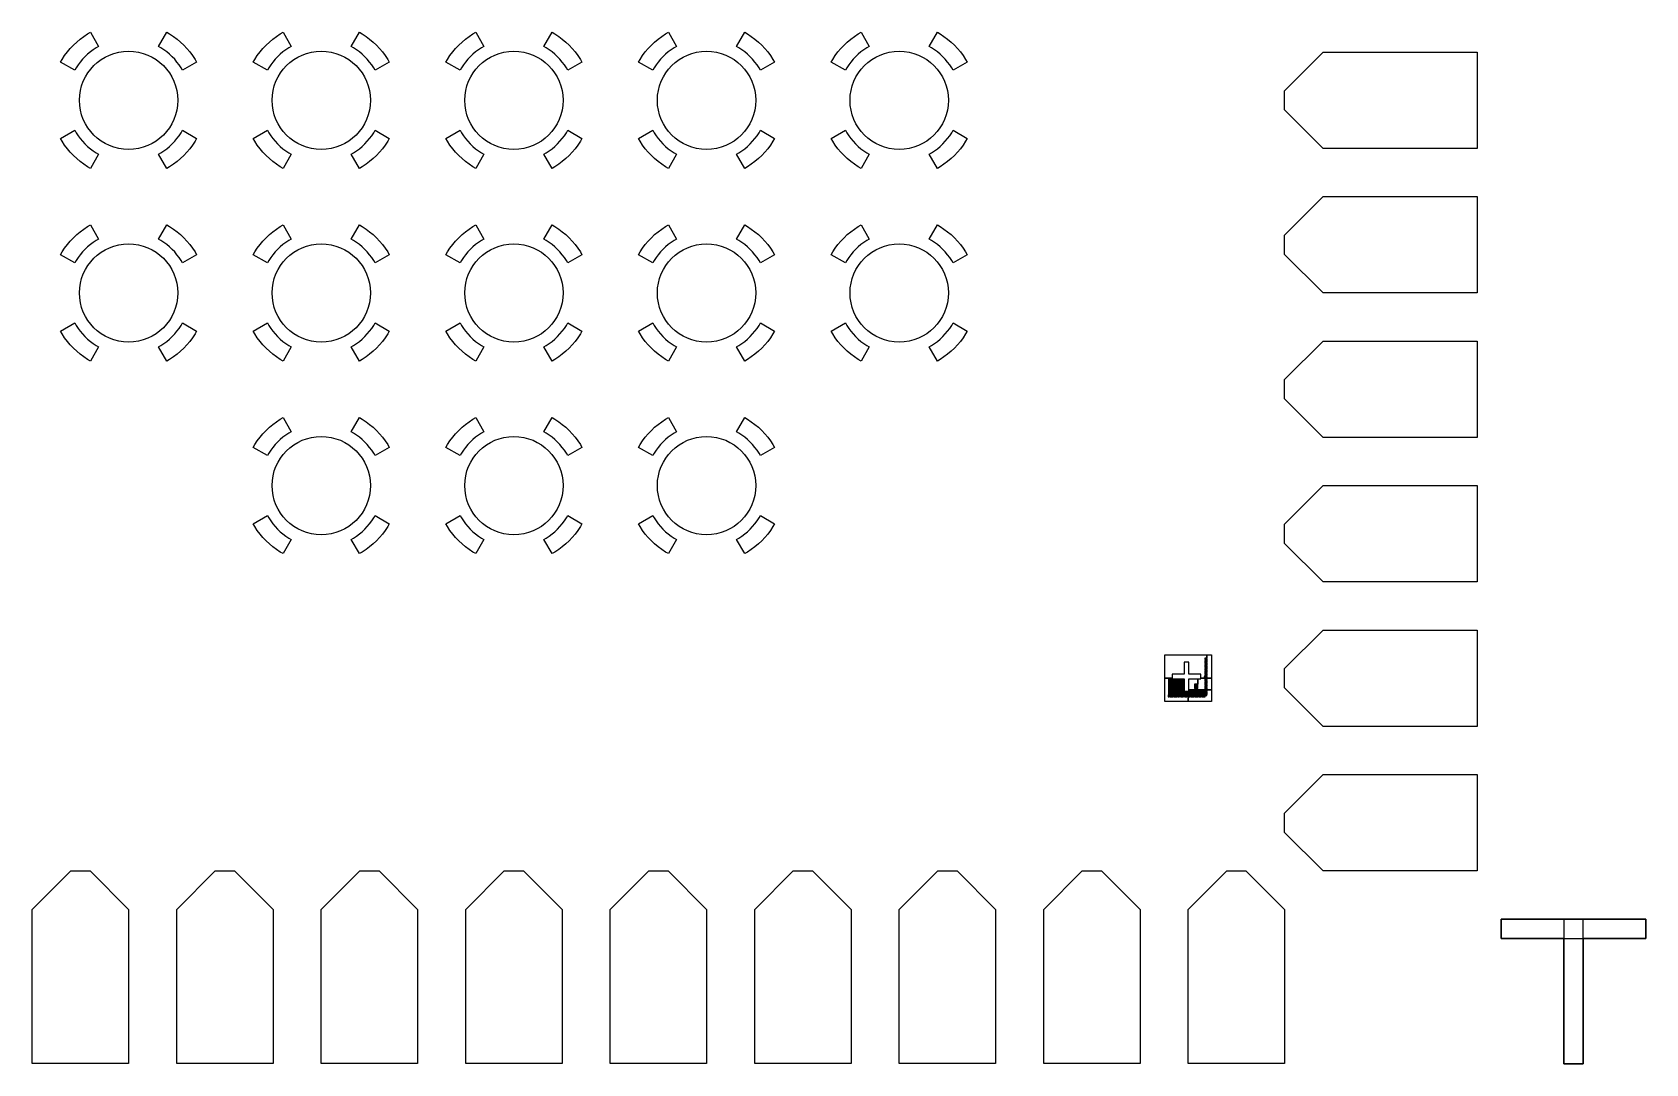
# Model space of a CAD drawing. Extents: x -17000 to 83000, y -61000 to 39000.
# Drawn here: x 28000 to 44750, y -32002 to -21294 of the extents above; entities that cross this region are included whole.
import ezdxf

# ---------------------------------------------------------------- set-up
doc = ezdxf.new("R2010")
doc.units = 0
doc.layers.add('Central Electrodes', color=2, linetype='CONTINUOUS')

# ---------------------------------------------------------------- blocks, each defined once
blk = doc.blocks.new('BIG_photolith_alignment1')
at = {"layer": 'Central Electrodes'}
for points in [[(-225, -17.5), (-225, 225), (210, 225), (210, 190), (190, 190), (190, 185), (210, 185), (210, 180.5), (190, 180.5), (190, 175.5), (210, 175.5), (210, 171), (190, 171), (190, 166), (210, 166), (210, 161.5), (190, 161.5), (190, 156.5), (210, 156.5), (210, 152), (190, 152), (190, 147), (210, 147), (210, 142.5), (190, 142.5), (190, 137.5), (210, 137.5), (210, 133), (190, 133), (190, 128), (210, 128), (210, 123.5), (190, 123.5), (190, 118.5), (210, 118.5), (210, 114), (190, 114), (190, 109), (210, 109), (210, 104.5), (190, 104.5), (190, 99.5), (210, 99.5), (210, 95), (190, 95), (190, 90), (210, 90), (210, 85.5), (190, 85.5), (190, 80.5), (210, 80.5), (210, 76), (190, 76), (190, 71), (210, 71), (210, 66.5), (190, 66.5), (190, 61.5), (210, 61.5), (210, 57), (190, 57), (190, 52), (210, 52), (210, 47.5), (190, 47.5), (190, 42.5), (210, 42.5), (210, 38), (190, 38), (190, 33), (210, 33), (210, 28.5), (190, 28.5), (190, 23.5), (210, 23.5), (210, 19), (190, 19), (190, 14), (210, 14), (210, 9.5), (190, 9.5), (190, 4.5), (210, 4.5), (210, 0), (185, 0), (185, -5), (210, -5), (210, -9.5), (190, -9.5), (190, -14.5), (210, -14.5), (210, 225), (260, 225), (260, -17.5), (150, -17.5), (150, 25), (25, 25), (25, 150), (-25, 150), (-25, 25), (-150, 25), (-150, -17.5)], [(-225, -260), (-225, -17.5), (-185, -17.5), (-185, -190), (-190, -190), (-190, -210), (-185, -210), (-185, -17.5), (-175.5, -17.5), (-175.5, -190), (-180.5, -190), (-180.5, -210), (-175.5, -210), (-175.5, -17.5), (-166, -17.5), (-166, -190), (-171, -190), (-171, -210), (-166, -210), (-166, -17.5), (-156.5, -17.5), (-156.5, -190), (-161.5, -190), (-161.5, -210), (-156.5, -210), (-156.5, -17.5), (-150, -17.5), (-150, -25), (-147, -25), (-147, -190), (-152, -190), (-152, -210), (-147, -210), (-147, -25), (-137.5, -25), (-137.5, -190), (-142.5, -190), (-142.5, -210), (-137.5, -210), (-137.5, -25), (-128, -25), (-128, -190), (-133, -190), (-133, -210), (-128, -210), (-128, -25), (-118.5, -25), (-118.5, -190), (-123.5, -190), (-123.5, -210), (-118.5, -210), (-118.5, -25), (-109, -25), (-109, -190), (-114, -190), (-114, -210), (-109, -210), (-109, -25), (-99.5, -25), (-99.5, -190), (-104.5, -190), (-104.5, -210), (-99.5, -210), (-99.5, -25), (-90, -25), (-90, -190), (-95, -190), (-95, -210), (-90, -210), (-90, -25), (-80.5, -25), (-80.5, -190), (-85.5, -190), (-85.5, -210), (-80.5, -210), (-80.5, -25), (-71, -25), (-71, -190), (-76, -190), (-76, -210), (-71, -210), (-71, -25), (-61.5, -25), (-61.5, -190), (-66.5, -190), (-66.5, -210), (-61.5, -210), (-61.5, -25), (-52, -25), (-52, -190), (-57, -190), (-57, -210), (-52, -210), (-52, -25), (-42.5, -25), (-42.5, -190), (-47.5, -190), (-47.5, -210), (-42.5, -210), (-42.5, -25), (-33, -25), (-33, -190), (-38, -190), (-38, -210), (-33, -210), (-33, -25), (-25, -25), (-25, -150), (-23.5, -150), (-23.5, -190), (-28.5, -190), (-28.5, -210), (-23.5, -210), (-23.5, -150), (-14, -150), (-14, -190), (-19, -190), (-19, -210), (-14, -210), (-14, -150), (-4.5, -150), (-4.5, -190), (-9.5, -190), (-9.5, -210), (-4.5, -210), (-4.5, -150), (5, -150), (5, -185), (0, -185), (0, -210), (5, -210), (5, -150), (14.5, -150), (14.5, -190), (9.5, -190), (9.5, -210), (14.5, -210), (14.5, -150), (17.5, -150), (17.5, -260)], [(17.5, -260), (17.5, -150), (24, -150), (24, -190), (19, -190), (19, -210), (24, -210), (24, -150), (25, -150), (25, -138.75), (33.5, -138.75), (33.5, -190), (28.5, -190), (28.5, -210), (33.5, -210), (33.5, -138.75), (43, -138.75), (43, -190), (38, -190), (38, -210), (43, -210), (43, -138.75), (52.5, -138.75), (52.5, -190), (47.5, -190), (47.5, -210), (52.5, -210), (52.5, -138.75), (62, -138.75), (62, -190), (57, -190), (57, -210), (62, -210), (62, -138.75), (71.5, -138.75), (71.5, -190), (66.5, -190), (66.5, -210), (71.5, -210), (71.5, -138.75), (81, -138.75), (81, -190), (76, -190), (76, -210), (81, -210), (81, -138.75), (90.5, -138.75), (90.5, -190), (85.5, -190), (85.5, -210), (90.5, -210), (90.5, -138.75), (100, -138.75), (100, -190), (95, -190), (95, -210), (100, -210), (100, -138.75), (109.5, -138.75), (109.5, -190), (104.5, -190), (104.5, -210), (109.5, -210), (109.5, -138.75), (119, -138.75), (119, -190), (114, -190), (114, -210), (119, -210), (119, -138.75), (128.5, -138.75), (128.5, -190), (123.5, -190), (123.5, -210), (128.5, -210), (128.5, -138.75), (138, -138.75), (138, -190), (133, -190), (133, -210), (138, -210), (138, -138.75), (147.5, -138.75), (147.5, -190), (142.5, -190), (142.5, -210), (147.5, -210), (147.5, -138.75), (157, -138.75), (157, -190), (152, -190), (152, -210), (157, -210), (157, -138.75), (166.5, -138.75), (166.5, -190), (161.5, -190), (161.5, -210), (166.5, -210), (166.5, -138.75), (176, -138.75), (176, -190), (171, -190), (171, -210), (176, -210), (176, -138.75), (185.5, -138.75), (185.5, -190), (180.5, -190), (180.5, -210), (185.5, -210), (185.5, -138.75), (210, -138.75), (210, -142.5), (190, -142.5), (190, -147.5), (210, -147.5), (210, -152), (190, -152), (190, -157), (210, -157), (210, -161.5), (190, -161.5), (190, -166.5), (210, -166.5), (210, -171), (190, -171), (190, -176), (210, -176), (210, -180.5), (190, -180.5), (190, -185.5), (210, -185.5), (210, -190), (190, -190), (190, -210), (195, -210), (195, -195), (210, -195), (210, -138.75), (260, -138.75), (260, -260)], [(25, -138.75), (25, -25), (117.5, -25), (117.5, -77.5), (82.5, -77.5), (82.5, -122.5), (117.5, -122.5), (117.5, -25), (150, -25), (150, -17.5), (210, -17.5), (210, -19), (190, -19), (190, -24), (210, -24), (210, -28.5), (190, -28.5), (190, -33.5), (210, -33.5), (210, -38), (190, -38), (190, -43), (210, -43), (210, -47.5), (190, -47.5), (190, -52.5), (210, -52.5), (210, -57), (190, -57), (190, -62), (210, -62), (210, -66.5), (190, -66.5), (190, -71.5), (210, -71.5), (210, -76), (190, -76), (190, -81), (210, -81), (210, -85.5), (190, -85.5), (190, -90.5), (210, -90.5), (210, -95), (190, -95), (190, -100), (210, -100), (210, -104.5), (190, -104.5), (190, -109.5), (210, -109.5), (210, -114), (190, -114), (190, -119), (210, -119), (210, -123.5), (190, -123.5), (190, -128.5), (210, -128.5), (210, -133), (190, -133), (190, -138), (210, -138), (210, -17.5), (260, -17.5), (260, -138.75)], [(92.5, -117.5), (87.5, -112.5), (87.5, -87.5), (92.5, -82.5), (107.5, -82.5), (112.5, -87.5), (112.5, -112.5), (107.5, -117.5), (92.5, -117.5), (92.5, -110), (95, -112.5), (105, -112.5), (107.5, -110), (107.5, -90), (105, -87.5), (95, -87.5), (92.5, -90)]]:
    blk.add_lwpolyline(points, close=True, dxfattribs=at)

msp = doc.modelspace()

# ---------------------------------------------------------------- linework, layer by layer
at = {"layer": 'Central Electrodes'}
for points in [[(28440.743, -21688.66), (28293.52, -21603.66), (28310.303, -21574.589), (28336.206, -21535.206), (28364.354, -21497.398), (28394.654, -21461.287), (28427.001, -21427.001), (28461.287, -21394.654), (28497.398, -21364.354), (28535.206, -21336.207), (28574.589, -21310.303), (28603.66, -21293.52), (28688.66, -21440.743), (28663.873, -21455.055), (28632.757, -21475.521), (28602.879, -21497.763), (28574.351, -21521.701), (28547.26, -21547.26), (28521.701, -21574.351), (28497.763, -21602.879), (28475.52, -21632.757), (28455.055, -21663.873)], [(29559.257, -21688.66), (29544.945, -21663.873), (29524.479, -21632.757), (29502.237, -21602.879), (29478.299, -21574.351), (29452.74, -21547.26), (29425.649, -21521.701), (29397.121, -21497.763), (29367.243, -21475.521), (29336.127, -21455.055), (29311.34, -21440.743), (29396.34, -21293.52), (29425.411, -21310.303), (29464.794, -21336.207), (29502.602, -21364.354), (29538.713, -21394.654), (29572.999, -21427.001), (29605.346, -21461.287), (29635.646, -21497.398), (29663.793, -21535.206), (29689.697, -21574.589), (29706.48, -21603.66)], [(30440.743, -21688.66), (30293.52, -21603.66), (30310.303, -21574.589), (30336.206, -21535.206), (30364.354, -21497.398), (30394.654, -21461.287), (30427.001, -21427.001), (30461.287, -21394.654), (30497.398, -21364.354), (30535.206, -21336.207), (30574.589, -21310.303), (30603.66, -21293.52), (30688.66, -21440.743), (30663.873, -21455.055), (30632.757, -21475.521), (30602.879, -21497.763), (30574.351, -21521.701), (30547.26, -21547.26), (30521.701, -21574.351), (30497.763, -21602.879), (30475.52, -21632.757), (30455.055, -21663.873)], [(31559.257, -21688.66), (31544.945, -21663.873), (31524.479, -21632.757), (31502.237, -21602.879), (31478.299, -21574.351), (31452.74, -21547.26), (31425.649, -21521.701), (31397.121, -21497.763), (31367.243, -21475.521), (31336.127, -21455.055), (31311.34, -21440.743), (31396.34, -21293.52), (31425.411, -21310.303), (31464.794, -21336.207), (31502.602, -21364.354), (31538.713, -21394.654), (31572.999, -21427.001), (31605.346, -21461.287), (31635.646, -21497.398), (31663.793, -21535.206), (31689.697, -21574.589), (31706.48, -21603.66)], [(32440.743, -21688.66), (32293.52, -21603.66), (32310.303, -21574.589), (32336.206, -21535.206), (32364.354, -21497.398), (32394.654, -21461.287), (32427.001, -21427.001), (32461.287, -21394.654), (32497.398, -21364.354), (32535.206, -21336.207), (32574.589, -21310.303), (32603.66, -21293.52), (32688.66, -21440.743), (32663.873, -21455.055), (32632.757, -21475.521), (32602.879, -21497.763), (32574.351, -21521.701), (32547.26, -21547.26), (32521.701, -21574.351), (32497.763, -21602.879), (32475.52, -21632.757), (32455.055, -21663.873)], [(33559.257, -21688.66), (33544.945, -21663.873), (33524.479, -21632.757), (33502.237, -21602.879), (33478.299, -21574.351), (33452.74, -21547.26), (33425.649, -21521.701), (33397.121, -21497.763), (33367.243, -21475.521), (33336.127, -21455.055), (33311.34, -21440.743), (33396.34, -21293.52), (33425.411, -21310.303), (33464.794, -21336.207), (33502.602, -21364.354), (33538.713, -21394.654), (33572.999, -21427.001), (33605.346, -21461.287), (33635.646, -21497.398), (33663.793, -21535.206), (33689.697, -21574.589), (33706.48, -21603.66)], [(34440.743, -21688.66), (34293.52, -21603.66), (34310.303, -21574.589), (34336.207, -21535.206), (34364.354, -21497.398), (34394.654, -21461.287), (34427.001, -21427.001), (34461.287, -21394.654), (34497.398, -21364.354), (34535.206, -21336.207), (34574.589, -21310.303), (34603.66, -21293.52), (34688.66, -21440.743), (34663.873, -21455.055), (34632.757, -21475.521), (34602.879, -21497.763), (34574.351, -21521.701), (34547.26, -21547.26), (34521.701, -21574.351), (34497.763, -21602.879), (34475.521, -21632.757), (34455.055, -21663.873)], [(35559.257, -21688.66), (35544.945, -21663.873), (35524.479, -21632.757), (35502.237, -21602.879), (35478.299, -21574.351), (35452.74, -21547.26), (35425.649, -21521.701), (35397.121, -21497.763), (35367.243, -21475.521), (35336.127, -21455.055), (35311.34, -21440.743), (35396.34, -21293.52), (35425.411, -21310.303), (35464.794, -21336.207), (35502.602, -21364.354), (35538.713, -21394.654), (35572.999, -21427.001), (35605.346, -21461.287), (35635.646, -21497.398), (35663.793, -21535.206), (35689.697, -21574.589), (35706.48, -21603.66)], [(36440.743, -21688.66), (36293.52, -21603.66), (36310.303, -21574.589), (36336.207, -21535.206), (36364.354, -21497.398), (36394.654, -21461.287), (36427.001, -21427.001), (36461.287, -21394.654), (36497.398, -21364.354), (36535.206, -21336.207), (36574.589, -21310.303), (36603.66, -21293.52), (36688.66, -21440.743), (36663.873, -21455.055), (36632.757, -21475.521), (36602.879, -21497.763), (36574.351, -21521.701), (36547.26, -21547.26), (36521.701, -21574.351), (36497.763, -21602.879), (36475.521, -21632.757), (36455.055, -21663.873)], [(37559.257, -21688.66), (37544.945, -21663.873), (37524.479, -21632.757), (37502.237, -21602.879), (37478.299, -21574.351), (37452.74, -21547.26), (37425.649, -21521.701), (37397.121, -21497.763), (37367.243, -21475.521), (37336.127, -21455.055), (37311.34, -21440.743), (37396.34, -21293.52), (37425.411, -21310.303), (37464.794, -21336.207), (37502.602, -21364.354), (37538.713, -21394.654), (37572.999, -21427.001), (37605.346, -21461.287), (37635.646, -21497.398), (37663.793, -21535.206), (37689.697, -21574.589), (37706.48, -21603.66)], [(41400, -22500), (41000, -22100), (41000, -21900), (41400, -21500), (43000, -21500), (43000, -22500)], [(28603.66, -22706.48), (28574.589, -22689.697), (28535.206, -22663.793), (28497.398, -22635.646), (28461.287, -22605.346), (28427.001, -22572.999), (28394.654, -22538.713), (28364.354, -22502.602), (28336.206, -22464.794), (28310.303, -22425.411), (28293.52, -22396.34), (28440.743, -22311.34), (28455.055, -22336.127), (28475.52, -22367.243), (28497.763, -22397.121), (28521.701, -22425.649), (28547.26, -22452.74), (28574.351, -22478.299), (28602.879, -22502.237), (28632.757, -22524.479), (28663.873, -22544.945), (28688.66, -22559.257)], [(29396.339, -22706.48), (29311.34, -22559.257), (29336.127, -22544.945), (29367.243, -22524.479), (29397.121, -22502.237), (29425.649, -22478.299), (29452.74, -22452.74), (29478.299, -22425.649), (29502.237, -22397.121), (29524.479, -22367.243), (29544.945, -22336.127), (29559.257, -22311.34), (29706.48, -22396.34), (29689.697, -22425.411), (29663.793, -22464.794), (29635.646, -22502.602), (29605.346, -22538.713), (29572.999, -22572.999), (29538.713, -22605.346), (29502.602, -22635.646), (29464.794, -22663.793), (29425.411, -22689.697)], [(30603.66, -22706.48), (30574.589, -22689.697), (30535.206, -22663.793), (30497.398, -22635.646), (30461.287, -22605.346), (30427.001, -22572.999), (30394.654, -22538.713), (30364.354, -22502.602), (30336.206, -22464.794), (30310.303, -22425.411), (30293.52, -22396.34), (30440.743, -22311.34), (30455.055, -22336.127), (30475.52, -22367.243), (30497.763, -22397.121), (30521.701, -22425.649), (30547.26, -22452.74), (30574.351, -22478.299), (30602.879, -22502.237), (30632.757, -22524.479), (30663.873, -22544.945), (30688.66, -22559.257)], [(31396.339, -22706.48), (31311.34, -22559.257), (31336.127, -22544.945), (31367.243, -22524.479), (31397.121, -22502.237), (31425.649, -22478.299), (31452.74, -22452.74), (31478.299, -22425.649), (31502.237, -22397.121), (31524.479, -22367.243), (31544.945, -22336.127), (31559.257, -22311.34), (31706.48, -22396.34), (31689.697, -22425.411), (31663.793, -22464.794), (31635.646, -22502.602), (31605.346, -22538.713), (31572.999, -22572.999), (31538.713, -22605.346), (31502.602, -22635.646), (31464.794, -22663.793), (31425.411, -22689.697)], [(32603.66, -22706.48), (32574.589, -22689.697), (32535.206, -22663.793), (32497.398, -22635.646), (32461.287, -22605.346), (32427.001, -22572.999), (32394.654, -22538.713), (32364.354, -22502.602), (32336.206, -22464.794), (32310.303, -22425.411), (32293.52, -22396.34), (32440.743, -22311.34), (32455.055, -22336.127), (32475.52, -22367.243), (32497.763, -22397.121), (32521.701, -22425.649), (32547.26, -22452.74), (32574.351, -22478.299), (32602.879, -22502.237), (32632.757, -22524.479), (32663.873, -22544.945), (32688.66, -22559.257)], [(33396.34, -22706.48), (33311.34, -22559.257), (33336.127, -22544.945), (33367.243, -22524.479), (33397.121, -22502.237), (33425.649, -22478.299), (33452.74, -22452.74), (33478.299, -22425.649), (33502.237, -22397.121), (33524.479, -22367.243), (33544.945, -22336.127), (33559.257, -22311.34), (33706.48, -22396.34), (33689.697, -22425.411), (33663.793, -22464.794), (33635.646, -22502.602), (33605.346, -22538.713), (33572.999, -22572.999), (33538.713, -22605.346), (33502.602, -22635.646), (33464.794, -22663.793), (33425.411, -22689.697)], [(34603.66, -22706.48), (34574.589, -22689.697), (34535.206, -22663.793), (34497.398, -22635.646), (34461.287, -22605.346), (34427.001, -22572.999), (34394.654, -22538.713), (34364.354, -22502.602), (34336.207, -22464.794), (34310.303, -22425.411), (34293.52, -22396.34), (34440.743, -22311.34), (34455.055, -22336.127), (34475.521, -22367.243), (34497.763, -22397.121), (34521.701, -22425.649), (34547.26, -22452.74), (34574.351, -22478.299), (34602.879, -22502.237), (34632.757, -22524.479), (34663.873, -22544.945), (34688.66, -22559.257)], [(35396.34, -22706.48), (35311.34, -22559.257), (35336.127, -22544.945), (35367.243, -22524.479), (35397.121, -22502.237), (35425.649, -22478.299), (35452.74, -22452.74), (35478.299, -22425.649), (35502.237, -22397.121), (35524.479, -22367.243), (35544.945, -22336.127), (35559.257, -22311.34), (35706.48, -22396.34), (35689.697, -22425.411), (35663.793, -22464.794), (35635.646, -22502.602), (35605.346, -22538.713), (35572.999, -22572.999), (35538.713, -22605.346), (35502.602, -22635.646), (35464.794, -22663.793), (35425.411, -22689.697)], [(36603.66, -22706.48), (36574.589, -22689.697), (36535.206, -22663.793), (36497.398, -22635.646), (36461.287, -22605.346), (36427.001, -22572.999), (36394.654, -22538.713), (36364.354, -22502.602), (36336.207, -22464.794), (36310.303, -22425.411), (36293.52, -22396.34), (36440.743, -22311.34), (36455.055, -22336.127), (36475.521, -22367.243), (36497.763, -22397.121), (36521.701, -22425.649), (36547.26, -22452.74), (36574.351, -22478.299), (36602.879, -22502.237), (36632.757, -22524.479), (36663.873, -22544.945), (36688.66, -22559.257)], [(37396.34, -22706.48), (37311.34, -22559.257), (37336.127, -22544.945), (37367.243, -22524.479), (37397.121, -22502.237), (37425.649, -22478.299), (37452.74, -22452.74), (37478.299, -22425.649), (37502.237, -22397.121), (37524.479, -22367.243), (37544.945, -22336.127), (37559.257, -22311.34), (37706.48, -22396.34), (37689.697, -22425.411), (37663.793, -22464.794), (37635.646, -22502.602), (37605.346, -22538.713), (37572.999, -22572.999), (37538.713, -22605.346), (37502.602, -22635.646), (37464.794, -22663.793), (37425.411, -22689.697)], [(41400, -24000), (41000, -23600), (41000, -23400), (41400, -23000), (43000, -23000), (43000, -24000)], [(28440.743, -23688.66), (28293.52, -23603.66), (28310.303, -23574.589), (28336.206, -23535.206), (28364.354, -23497.398), (28394.654, -23461.287), (28427.001, -23427.001), (28461.287, -23394.654), (28497.398, -23364.354), (28535.206, -23336.207), (28574.589, -23310.303), (28603.66, -23293.52), (28688.66, -23440.743), (28663.873, -23455.055), (28632.757, -23475.521), (28602.879, -23497.763), (28574.351, -23521.701), (28547.26, -23547.26), (28521.701, -23574.351), (28497.763, -23602.879), (28475.52, -23632.757), (28455.055, -23663.873)], [(29559.257, -23688.66), (29544.945, -23663.873), (29524.479, -23632.757), (29502.237, -23602.879), (29478.299, -23574.351), (29452.74, -23547.26), (29425.649, -23521.701), (29397.121, -23497.763), (29367.243, -23475.521), (29336.127, -23455.055), (29311.34, -23440.743), (29396.34, -23293.52), (29425.411, -23310.303), (29464.794, -23336.207), (29502.602, -23364.354), (29538.713, -23394.654), (29572.999, -23427.001), (29605.346, -23461.287), (29635.646, -23497.398), (29663.793, -23535.206), (29689.697, -23574.589), (29706.48, -23603.66)], [(30440.743, -23688.66), (30293.52, -23603.66), (30310.303, -23574.589), (30336.206, -23535.206), (30364.354, -23497.398), (30394.654, -23461.287), (30427.001, -23427.001), (30461.287, -23394.654), (30497.398, -23364.354), (30535.206, -23336.207), (30574.589, -23310.303), (30603.66, -23293.52), (30688.66, -23440.743), (30663.873, -23455.055), (30632.757, -23475.521), (30602.879, -23497.763), (30574.351, -23521.701), (30547.26, -23547.26), (30521.701, -23574.351), (30497.763, -23602.879), (30475.52, -23632.757), (30455.055, -23663.873)], [(31559.257, -23688.66), (31544.945, -23663.873), (31524.479, -23632.757), (31502.237, -23602.879), (31478.299, -23574.351), (31452.74, -23547.26), (31425.649, -23521.701), (31397.121, -23497.763), (31367.243, -23475.521), (31336.127, -23455.055), (31311.34, -23440.743), (31396.34, -23293.52), (31425.411, -23310.303), (31464.794, -23336.207), (31502.602, -23364.354), (31538.713, -23394.654), (31572.999, -23427.001), (31605.346, -23461.287), (31635.646, -23497.398), (31663.793, -23535.206), (31689.697, -23574.589), (31706.48, -23603.66)], [(32440.743, -23688.66), (32293.52, -23603.66), (32310.303, -23574.589), (32336.206, -23535.206), (32364.354, -23497.398), (32394.654, -23461.287), (32427.001, -23427.001), (32461.287, -23394.654), (32497.398, -23364.354), (32535.206, -23336.207), (32574.589, -23310.303), (32603.66, -23293.52), (32688.66, -23440.743), (32663.873, -23455.055), (32632.757, -23475.521), (32602.879, -23497.763), (32574.351, -23521.701), (32547.26, -23547.26), (32521.701, -23574.351), (32497.763, -23602.879), (32475.52, -23632.757), (32455.055, -23663.873)], [(33559.257, -23688.66), (33544.945, -23663.873), (33524.479, -23632.757), (33502.237, -23602.879), (33478.299, -23574.351), (33452.74, -23547.26), (33425.649, -23521.701), (33397.121, -23497.763), (33367.243, -23475.521), (33336.127, -23455.055), (33311.34, -23440.743), (33396.34, -23293.52), (33425.411, -23310.303), (33464.794, -23336.207), (33502.602, -23364.354), (33538.713, -23394.654), (33572.999, -23427.001), (33605.346, -23461.287), (33635.646, -23497.398), (33663.793, -23535.206), (33689.697, -23574.589), (33706.48, -23603.66)], [(34440.743, -23688.66), (34293.52, -23603.66), (34310.303, -23574.589), (34336.207, -23535.206), (34364.354, -23497.398), (34394.654, -23461.287), (34427.001, -23427.001), (34461.287, -23394.654), (34497.398, -23364.354), (34535.206, -23336.207), (34574.589, -23310.303), (34603.66, -23293.52), (34688.66, -23440.743), (34663.873, -23455.055), (34632.757, -23475.521), (34602.879, -23497.763), (34574.351, -23521.701), (34547.26, -23547.26), (34521.701, -23574.351), (34497.763, -23602.879), (34475.521, -23632.757), (34455.055, -23663.873)], [(35559.257, -23688.66), (35544.945, -23663.873), (35524.479, -23632.757), (35502.237, -23602.879), (35478.299, -23574.351), (35452.74, -23547.26), (35425.649, -23521.701), (35397.121, -23497.763), (35367.243, -23475.521), (35336.127, -23455.055), (35311.34, -23440.743), (35396.34, -23293.52), (35425.411, -23310.303), (35464.794, -23336.207), (35502.602, -23364.354), (35538.713, -23394.654), (35572.999, -23427.001), (35605.346, -23461.287), (35635.646, -23497.398), (35663.793, -23535.206), (35689.697, -23574.589), (35706.48, -23603.66)], [(36440.743, -23688.66), (36293.52, -23603.66), (36310.303, -23574.589), (36336.207, -23535.206), (36364.354, -23497.398), (36394.654, -23461.287), (36427.001, -23427.001), (36461.287, -23394.654), (36497.398, -23364.354), (36535.206, -23336.207), (36574.589, -23310.303), (36603.66, -23293.52), (36688.66, -23440.743), (36663.873, -23455.055), (36632.757, -23475.521), (36602.879, -23497.763), (36574.351, -23521.701), (36547.26, -23547.26), (36521.701, -23574.351), (36497.763, -23602.879), (36475.521, -23632.757), (36455.055, -23663.873)], [(37559.257, -23688.66), (37544.945, -23663.873), (37524.479, -23632.757), (37502.237, -23602.879), (37478.299, -23574.351), (37452.74, -23547.26), (37425.649, -23521.701), (37397.121, -23497.763), (37367.243, -23475.521), (37336.127, -23455.055), (37311.34, -23440.743), (37396.34, -23293.52), (37425.411, -23310.303), (37464.794, -23336.207), (37502.602, -23364.354), (37538.713, -23394.654), (37572.999, -23427.001), (37605.346, -23461.287), (37635.646, -23497.398), (37663.793, -23535.206), (37689.697, -23574.589), (37706.48, -23603.66)], [(28603.66, -24706.48), (28574.589, -24689.697), (28535.206, -24663.793), (28497.398, -24635.646), (28461.287, -24605.346), (28427.001, -24572.999), (28394.654, -24538.713), (28364.354, -24502.602), (28336.206, -24464.794), (28310.303, -24425.411), (28293.52, -24396.34), (28440.743, -24311.34), (28455.055, -24336.127), (28475.52, -24367.243), (28497.763, -24397.121), (28521.701, -24425.649), (28547.26, -24452.74), (28574.351, -24478.299), (28602.879, -24502.237), (28632.757, -24524.479), (28663.873, -24544.945), (28688.66, -24559.257)], [(29396.339, -24706.48), (29311.34, -24559.257), (29336.127, -24544.945), (29367.243, -24524.479), (29397.121, -24502.237), (29425.649, -24478.299), (29452.74, -24452.74), (29478.299, -24425.649), (29502.237, -24397.121), (29524.479, -24367.243), (29544.945, -24336.127), (29559.257, -24311.34), (29706.48, -24396.34), (29689.697, -24425.411), (29663.793, -24464.794), (29635.646, -24502.602), (29605.346, -24538.713), (29572.999, -24572.999), (29538.713, -24605.346), (29502.602, -24635.646), (29464.794, -24663.793), (29425.411, -24689.697)], [(30603.66, -24706.48), (30574.589, -24689.697), (30535.206, -24663.793), (30497.398, -24635.646), (30461.287, -24605.346), (30427.001, -24572.999), (30394.654, -24538.713), (30364.354, -24502.602), (30336.206, -24464.794), (30310.303, -24425.411), (30293.52, -24396.34), (30440.743, -24311.34), (30455.055, -24336.127), (30475.52, -24367.243), (30497.763, -24397.121), (30521.701, -24425.649), (30547.26, -24452.74), (30574.351, -24478.299), (30602.879, -24502.237), (30632.757, -24524.479), (30663.873, -24544.945), (30688.66, -24559.257)], [(31396.339, -24706.48), (31311.34, -24559.257), (31336.127, -24544.945), (31367.243, -24524.479), (31397.121, -24502.237), (31425.649, -24478.299), (31452.74, -24452.74), (31478.299, -24425.649), (31502.237, -24397.121), (31524.479, -24367.243), (31544.945, -24336.127), (31559.257, -24311.34), (31706.48, -24396.34), (31689.697, -24425.411), (31663.793, -24464.794), (31635.646, -24502.602), (31605.346, -24538.713), (31572.999, -24572.999), (31538.713, -24605.346), (31502.602, -24635.646), (31464.794, -24663.793), (31425.411, -24689.697)], [(32603.66, -24706.48), (32574.589, -24689.697), (32535.206, -24663.793), (32497.398, -24635.646), (32461.287, -24605.346), (32427.001, -24572.999), (32394.654, -24538.713), (32364.354, -24502.602), (32336.206, -24464.794), (32310.303, -24425.411), (32293.52, -24396.34), (32440.743, -24311.34), (32455.055, -24336.127), (32475.52, -24367.243), (32497.763, -24397.121), (32521.701, -24425.649), (32547.26, -24452.74), (32574.351, -24478.299), (32602.879, -24502.237), (32632.757, -24524.479), (32663.873, -24544.945), (32688.66, -24559.257)], [(33396.34, -24706.48), (33311.34, -24559.257), (33336.127, -24544.945), (33367.243, -24524.479), (33397.121, -24502.237), (33425.649, -24478.299), (33452.74, -24452.74), (33478.299, -24425.649), (33502.237, -24397.121), (33524.479, -24367.243), (33544.945, -24336.127), (33559.257, -24311.34), (33706.48, -24396.34), (33689.697, -24425.411), (33663.793, -24464.794), (33635.646, -24502.602), (33605.346, -24538.713), (33572.999, -24572.999), (33538.713, -24605.346), (33502.602, -24635.646), (33464.794, -24663.793), (33425.411, -24689.697)], [(34603.66, -24706.48), (34574.589, -24689.697), (34535.206, -24663.793), (34497.398, -24635.646), (34461.287, -24605.346), (34427.001, -24572.999), (34394.654, -24538.713), (34364.354, -24502.602), (34336.207, -24464.794), (34310.303, -24425.411), (34293.52, -24396.34), (34440.743, -24311.34), (34455.055, -24336.127), (34475.521, -24367.243), (34497.763, -24397.121), (34521.701, -24425.649), (34547.26, -24452.74), (34574.351, -24478.299), (34602.879, -24502.237), (34632.757, -24524.479), (34663.873, -24544.945), (34688.66, -24559.257)], [(35396.34, -24706.48), (35311.34, -24559.257), (35336.127, -24544.945), (35367.243, -24524.479), (35397.121, -24502.237), (35425.649, -24478.299), (35452.74, -24452.74), (35478.299, -24425.649), (35502.237, -24397.121), (35524.479, -24367.243), (35544.945, -24336.127), (35559.257, -24311.34), (35706.48, -24396.34), (35689.697, -24425.411), (35663.793, -24464.794), (35635.646, -24502.602), (35605.346, -24538.713), (35572.999, -24572.999), (35538.713, -24605.346), (35502.602, -24635.646), (35464.794, -24663.793), (35425.411, -24689.697)], [(36603.66, -24706.48), (36574.589, -24689.697), (36535.206, -24663.793), (36497.398, -24635.646), (36461.287, -24605.346), (36427.001, -24572.999), (36394.654, -24538.713), (36364.354, -24502.602), (36336.207, -24464.794), (36310.303, -24425.411), (36293.52, -24396.34), (36440.743, -24311.34), (36455.055, -24336.127), (36475.521, -24367.243), (36497.763, -24397.121), (36521.701, -24425.649), (36547.26, -24452.74), (36574.351, -24478.299), (36602.879, -24502.237), (36632.757, -24524.479), (36663.873, -24544.945), (36688.66, -24559.257)], [(37396.34, -24706.48), (37311.34, -24559.257), (37336.127, -24544.945), (37367.243, -24524.479), (37397.121, -24502.237), (37425.649, -24478.299), (37452.74, -24452.74), (37478.299, -24425.649), (37502.237, -24397.121), (37524.479, -24367.243), (37544.945, -24336.127), (37559.257, -24311.34), (37706.48, -24396.34), (37689.697, -24425.411), (37663.793, -24464.794), (37635.646, -24502.602), (37605.346, -24538.713), (37572.999, -24572.999), (37538.713, -24605.346), (37502.602, -24635.646), (37464.794, -24663.793), (37425.411, -24689.697)], [(41400, -25500), (41000, -25100), (41000, -24900), (41400, -24500), (43000, -24500), (43000, -25500)], [(30440.743, -25688.66), (30293.52, -25603.66), (30310.303, -25574.589), (30336.206, -25535.206), (30364.354, -25497.398), (30394.654, -25461.287), (30427.001, -25427.001), (30461.287, -25394.654), (30497.398, -25364.354), (30535.206, -25336.207), (30574.589, -25310.303), (30603.66, -25293.52), (30688.66, -25440.743), (30663.873, -25455.055), (30632.757, -25475.521), (30602.879, -25497.763), (30574.351, -25521.701), (30547.26, -25547.26), (30521.701, -25574.351), (30497.763, -25602.879), (30475.52, -25632.757), (30455.055, -25663.873)], [(31559.257, -25688.66), (31544.945, -25663.873), (31524.479, -25632.757), (31502.237, -25602.879), (31478.299, -25574.351), (31452.74, -25547.26), (31425.649, -25521.701), (31397.121, -25497.763), (31367.243, -25475.521), (31336.127, -25455.055), (31311.34, -25440.743), (31396.34, -25293.52), (31425.411, -25310.303), (31464.794, -25336.207), (31502.602, -25364.354), (31538.713, -25394.654), (31572.999, -25427.001), (31605.346, -25461.287), (31635.646, -25497.398), (31663.793, -25535.206), (31689.697, -25574.589), (31706.48, -25603.66)], [(32440.743, -25688.66), (32293.52, -25603.66), (32310.303, -25574.589), (32336.206, -25535.206), (32364.354, -25497.398), (32394.654, -25461.287), (32427.001, -25427.001), (32461.287, -25394.654), (32497.398, -25364.354), (32535.206, -25336.207), (32574.589, -25310.303), (32603.66, -25293.52), (32688.66, -25440.743), (32663.873, -25455.055), (32632.757, -25475.521), (32602.879, -25497.763), (32574.351, -25521.701), (32547.26, -25547.26), (32521.701, -25574.351), (32497.763, -25602.879), (32475.52, -25632.757), (32455.055, -25663.873)], [(33559.257, -25688.66), (33544.945, -25663.873), (33524.479, -25632.757), (33502.237, -25602.879), (33478.299, -25574.351), (33452.74, -25547.26), (33425.649, -25521.701), (33397.121, -25497.763), (33367.243, -25475.521), (33336.127, -25455.055), (33311.34, -25440.743), (33396.34, -25293.52), (33425.411, -25310.303), (33464.794, -25336.207), (33502.602, -25364.354), (33538.713, -25394.654), (33572.999, -25427.001), (33605.346, -25461.287), (33635.646, -25497.398), (33663.793, -25535.206), (33689.697, -25574.589), (33706.48, -25603.66)], [(34440.743, -25688.66), (34293.52, -25603.66), (34310.303, -25574.589), (34336.207, -25535.206), (34364.354, -25497.398), (34394.654, -25461.287), (34427.001, -25427.001), (34461.287, -25394.654), (34497.398, -25364.354), (34535.206, -25336.207), (34574.589, -25310.303), (34603.66, -25293.52), (34688.66, -25440.743), (34663.873, -25455.055), (34632.757, -25475.521), (34602.879, -25497.763), (34574.351, -25521.701), (34547.26, -25547.26), (34521.701, -25574.351), (34497.763, -25602.879), (34475.521, -25632.757), (34455.055, -25663.873)], [(35559.257, -25688.66), (35544.945, -25663.873), (35524.479, -25632.757), (35502.237, -25602.879), (35478.299, -25574.351), (35452.74, -25547.26), (35425.649, -25521.701), (35397.121, -25497.763), (35367.243, -25475.521), (35336.127, -25455.055), (35311.34, -25440.743), (35396.34, -25293.52), (35425.411, -25310.303), (35464.794, -25336.207), (35502.602, -25364.354), (35538.713, -25394.654), (35572.999, -25427.001), (35605.346, -25461.287), (35635.646, -25497.398), (35663.793, -25535.206), (35689.697, -25574.589), (35706.48, -25603.66)], [(41400, -27000), (41000, -26600), (41000, -26400), (41400, -26000), (43000, -26000), (43000, -27000)], [(30603.66, -26706.48), (30574.589, -26689.697), (30535.206, -26663.793), (30497.398, -26635.646), (30461.287, -26605.346), (30427.001, -26572.999), (30394.654, -26538.713), (30364.354, -26502.602), (30336.206, -26464.794), (30310.303, -26425.411), (30293.52, -26396.34), (30440.743, -26311.34), (30455.055, -26336.127), (30475.52, -26367.243), (30497.763, -26397.121), (30521.701, -26425.649), (30547.26, -26452.74), (30574.351, -26478.299), (30602.879, -26502.237), (30632.757, -26524.479), (30663.873, -26544.945), (30688.66, -26559.257)], [(31396.339, -26706.48), (31311.34, -26559.257), (31336.127, -26544.945), (31367.243, -26524.479), (31397.121, -26502.237), (31425.649, -26478.299), (31452.74, -26452.74), (31478.299, -26425.649), (31502.237, -26397.121), (31524.479, -26367.243), (31544.945, -26336.127), (31559.257, -26311.34), (31706.48, -26396.34), (31689.697, -26425.411), (31663.793, -26464.794), (31635.646, -26502.602), (31605.346, -26538.713), (31572.999, -26572.999), (31538.713, -26605.346), (31502.602, -26635.646), (31464.794, -26663.793), (31425.411, -26689.697)], [(32603.66, -26706.48), (32574.589, -26689.697), (32535.206, -26663.793), (32497.398, -26635.646), (32461.287, -26605.346), (32427.001, -26572.999), (32394.654, -26538.713), (32364.354, -26502.602), (32336.206, -26464.794), (32310.303, -26425.411), (32293.52, -26396.34), (32440.743, -26311.34), (32455.055, -26336.127), (32475.52, -26367.243), (32497.763, -26397.121), (32521.701, -26425.649), (32547.26, -26452.74), (32574.351, -26478.299), (32602.879, -26502.237), (32632.757, -26524.479), (32663.873, -26544.945), (32688.66, -26559.257)], [(33396.34, -26706.48), (33311.34, -26559.257), (33336.127, -26544.945), (33367.243, -26524.479), (33397.121, -26502.237), (33425.649, -26478.299), (33452.74, -26452.74), (33478.299, -26425.649), (33502.237, -26397.121), (33524.479, -26367.243), (33544.945, -26336.127), (33559.257, -26311.34), (33706.48, -26396.34), (33689.697, -26425.411), (33663.793, -26464.794), (33635.646, -26502.602), (33605.346, -26538.713), (33572.999, -26572.999), (33538.713, -26605.346), (33502.602, -26635.646), (33464.794, -26663.793), (33425.411, -26689.697)], [(34603.66, -26706.48), (34574.589, -26689.697), (34535.206, -26663.793), (34497.398, -26635.646), (34461.287, -26605.346), (34427.001, -26572.999), (34394.654, -26538.713), (34364.354, -26502.602), (34336.207, -26464.794), (34310.303, -26425.411), (34293.52, -26396.34), (34440.743, -26311.34), (34455.055, -26336.127), (34475.521, -26367.243), (34497.763, -26397.121), (34521.701, -26425.649), (34547.26, -26452.74), (34574.351, -26478.299), (34602.879, -26502.237), (34632.757, -26524.479), (34663.873, -26544.945), (34688.66, -26559.257)], [(35396.34, -26706.48), (35311.34, -26559.257), (35336.127, -26544.945), (35367.243, -26524.479), (35397.121, -26502.237), (35425.649, -26478.299), (35452.74, -26452.74), (35478.299, -26425.649), (35502.237, -26397.121), (35524.479, -26367.243), (35544.945, -26336.127), (35559.257, -26311.34), (35706.48, -26396.34), (35689.697, -26425.411), (35663.793, -26464.794), (35635.646, -26502.602), (35605.346, -26538.713), (35572.999, -26572.999), (35538.713, -26605.346), (35502.602, -26635.646), (35464.794, -26663.793), (35425.411, -26689.697)], [(41400, -28500), (41000, -28100), (41000, -27900), (41400, -27500), (43000, -27500), (43000, -28500)], [(41400, -30000), (41000, -29600), (41000, -29400), (41400, -29000), (43000, -29000), (43000, -30000)], [(28000, -32000), (28000, -30400), (28400, -30000), (28600, -30000), (29000, -30400), (29000, -32000)], [(29500, -32000), (29500, -30400), (29900, -30000), (30100, -30000), (30500, -30400), (30500, -32000)], [(31000, -32000), (31000, -30400), (31400, -30000), (31600, -30000), (32000, -30400), (32000, -32000)], [(32500, -32000), (32500, -30400), (32900, -30000), (33100, -30000), (33500, -30400), (33500, -32000)], [(34000, -32000), (34000, -30400), (34400, -30000), (34600, -30000), (35000, -30400), (35000, -32000)], [(35500, -32000), (35500, -30400), (35900, -30000), (36100, -30000), (36500, -30400), (36500, -32000)], [(37000, -32000), (37000, -30400), (37400, -30000), (37600, -30000), (38000, -30400), (38000, -32000)], [(38500, -32000), (38500, -30400), (38900, -30000), (39100, -30000), (39500, -30400), (39500, -32000)], [(40000, -32000), (40000, -30400), (40400, -30000), (40600, -30000), (41000, -30400), (41000, -32000)], [(43899.865, -32001.916), (43899.865, -30701.916), (43249.865, -30701.916), (43249.865, -30501.916), (44749.865, -30501.916), (44749.865, -30701.916), (44099.865, -30701.916), (44099.865, -32001.916)]]:
    msp.add_lwpolyline(points, close=True, dxfattribs=at)
for points in [[(43249.865, -30501.916), (43249.865, -30701.916)], [(44749.865, -30501.916), (43249.865, -30501.916)], [(44099.865, -30501.916), (43899.865, -30501.916)], [(43899.865, -30501.916), (43899.865, -32001.916)], [(44099.865, -32001.916), (44099.865, -30501.916)], [(44749.865, -30701.916), (44749.865, -30501.916)], [(43249.865, -30701.916), (44749.865, -30701.916)], [(43899.865, -32001.916), (44099.865, -32001.916)]]:
    msp.add_lwpolyline(points, dxfattribs=at)
for centre in [(29000, -22000), (31000, -22000), (33000, -22000), (35000, -22000), (37000, -22000), (29000, -24000), (31000, -24000), (33000, -24000), (35000, -24000), (37000, -24000), (31000, -26000), (33000, -26000), (35000, -26000)]:
    msp.add_circle(centre, 510.252, dxfattribs=at)

# ---------------------------------------------------------------- block references
msp.add_blockref('BIG_photolith_alignment1', (39982.5, -27982.5))

doc.saveas('drawing.dxf')
